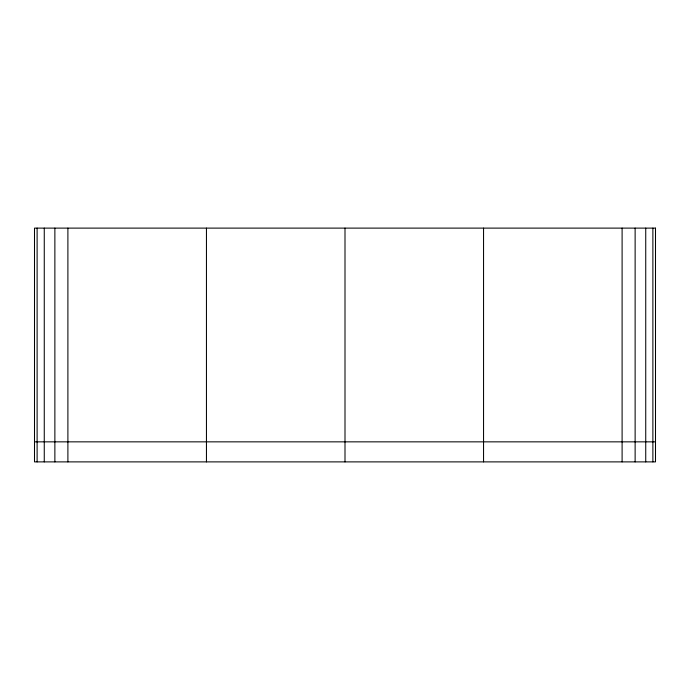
<?xml version="1.0" encoding="UTF-8"?>
<svg xmlns="http://www.w3.org/2000/svg" width="690" height="690" viewBox="0 0 690 690"><rect width="100%" height="100%" fill="white"/><g stroke="black" fill="none" stroke-linecap="round" stroke-linejoin="round"><path stroke-width="1.03" d="M34.5 441.85L655.5 441.85M652.878 228.114L652.878 461.886M645.736 228.114L645.736 461.886M635.128 228.114L635.128 461.886M622.104 228.114L622.104 461.886M483.552 228.114L483.552 461.886M345 228.114L345 461.886M206.448 228.114L206.448 461.886M67.896 228.114L67.896 461.886M54.872 228.114L54.872 461.886M44.264 228.114L44.264 461.886M37.113 228.114L37.113 461.886M655.5 228.114L34.5 228.114L34.5 461.886L655.5 461.886L655.5 228.114"/></g></svg>
